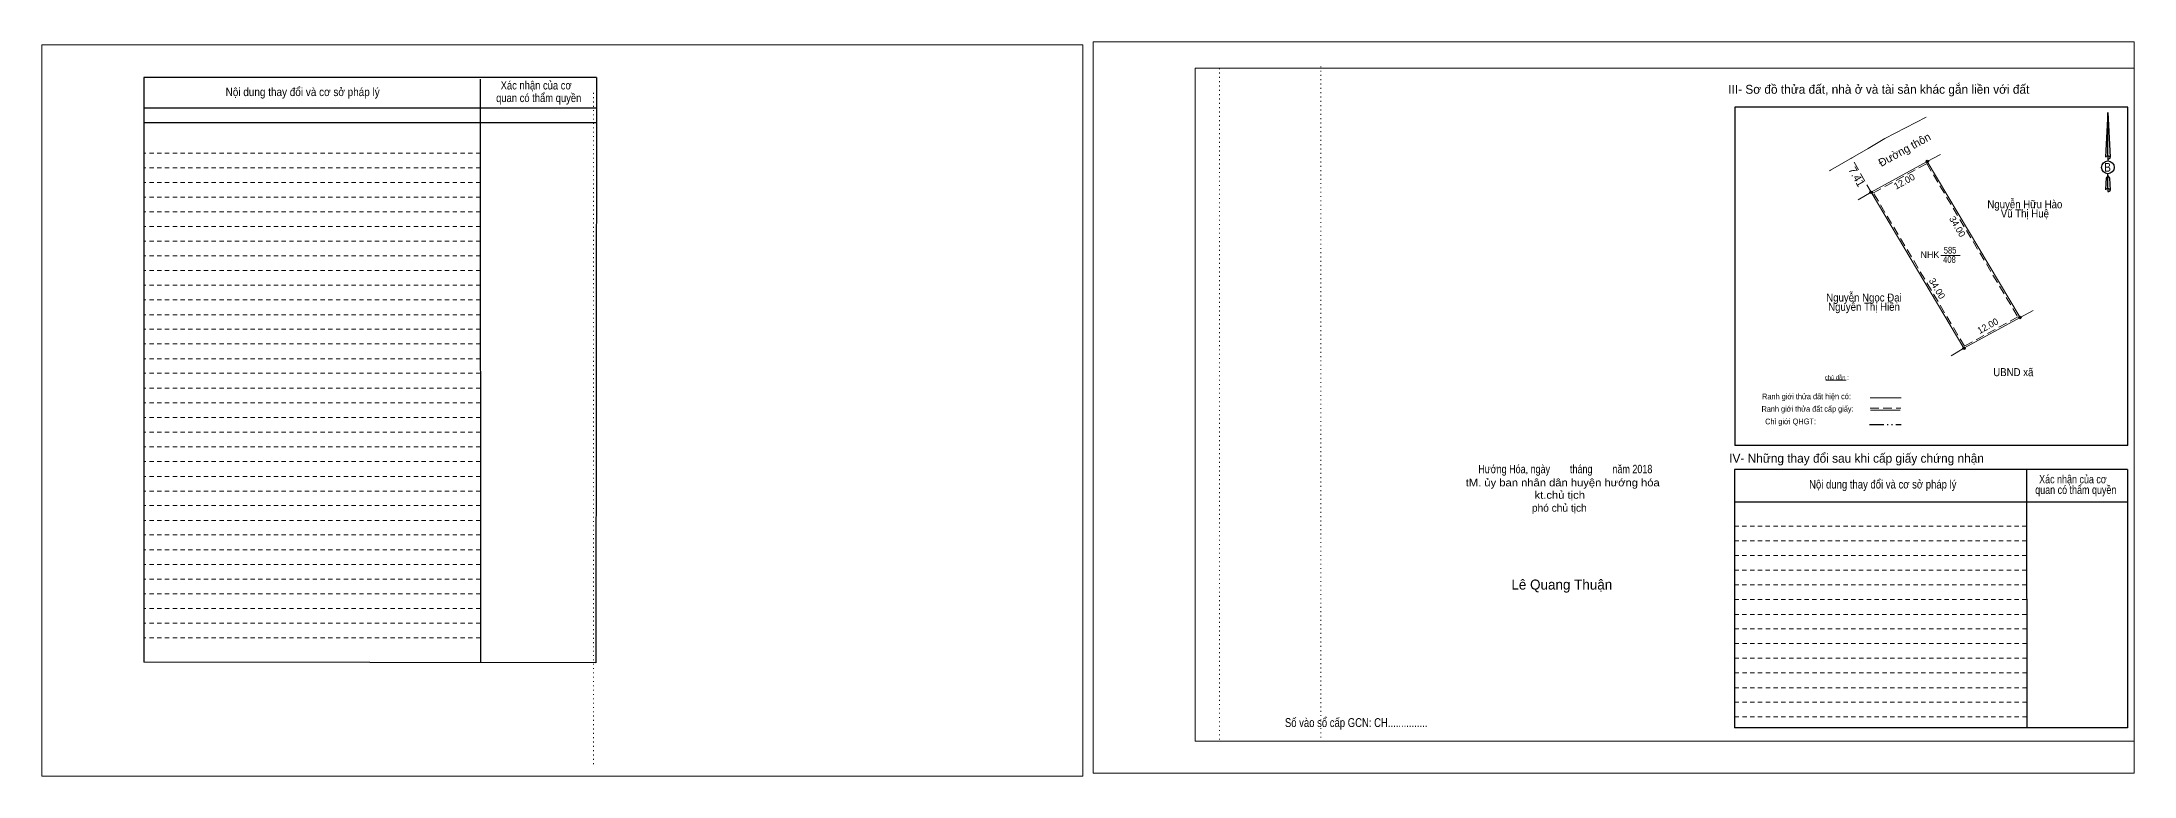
# Model space of a CAD drawing. Header units: metres. Extents: x 548185 to 548856, y 1837732 to 1837878.
# Drawn here: x 548464.2 to 548856.5, y 1837740.9 to 1837878.4 of the extents above; entities that cross this region are included whole.
import ezdxf
from ezdxf.enums import TextEntityAlignment as Align

# ---------------------------------------------------------------- set-up
doc = ezdxf.new("R2010")
doc.units = ezdxf.units.M
doc.header["$LTSCALE"] = 0.54
for name, pattern in [('DASH_DOUBLE_DOT', [9.2, 5, -1.2, 0.3, -1.2, 0.3, -1.2]), ('DOTTED', [1.5, 0.3, -1.2]), ('MEDIUM_DASHED', [4.5, 3, -1.5]), ('SHORT_DASHED', [2.7, 1.5, -1.2])]:
    doc.linetypes.add(name, pattern=pattern)
for name, color, linetype, lineweight in [('18', 7, 'Continuous', 25), ('28', 7, 'SHORT_DASHED', 13), ('3', 7, 'Continuous', 13), ('5', 7, 'DASH_DOUBLE_DOT', 25), ('55', 7, 'Continuous', 13), ('7', 7, 'Continuous', 13), ('8', 7, 'Continuous', 13)]:
    doc.layers.add(name, color=color, linetype=linetype, lineweight=lineweight)

msp = doc.modelspace()

# ---------------------------------------------------------------- hatches: boundary and pattern name
at = {"layer": '8'}
for points in [[(548817.9133, 1837856.04, 1), (548817.4467, 1837856.04, 1)], [(548807.3933, 1837850.26, 1), (548806.9267, 1837850.26, 1)], [(548835.3033, 1837826.83, 1), (548834.8367, 1837826.83, 1)], [(548824.7833, 1837821.05, 1), (548824.3167, 1837821.05, 1)], [(548824.7833, 1837821.05, 1), (548824.3167, 1837821.05, 1)]]:
    msp.add_hatch(color=256, dxfattribs=at).paths.add_polyline_path(points)

# ---------------------------------------------------------------- linework, layer by layer
at = {"layer": '18'}
for p, q in [((548851.52, 1837865.21), (548851.97, 1837856.82)), ((548851.52, 1837865.21), (548851.97, 1837856.82)), ((548851.52, 1837865.21), (548851.97, 1837856.82)), ((548851.16, 1837858.1), (548851.11, 1837856.83)), ((548851.52, 1837857.06), (548851.52, 1837856.75)), ((548851.52, 1837856.75), (548851.52, 1837856.52)), ((548851.52, 1837856.52), (548851.52, 1837856.19)), ((548851.52, 1837856.52), (548851.52, 1837856.19)), ((548851.52, 1837856.52), (548851.52, 1837856.19)), ((548851.97, 1837856.82), (548851.97, 1837856.83)), ((548851.52, 1837853.35), (548851.52, 1837853.71)), ((548851.52, 1837853.35), (548851.52, 1837853.71)), ((548851.52, 1837853.35), (548851.52, 1837853.71)), ((548851.52, 1837853.35), (548851.85, 1837852.89)), ((548851.52, 1837853.35), (548851.85, 1837852.89)), ((548851.52, 1837853.35), (548851.85, 1837852.89)), ((548851.85, 1837852.89), (548851.97, 1837850.69)), ((548851.85, 1837852.89), (548851.97, 1837850.69)), ((548851.85, 1837852.89), (548851.97, 1837850.69)), ((548851.52, 1837850.97), (548851.52, 1837850.66)), ((548851.52, 1837850.66), (548851.52, 1837850.4)), ((548851.97, 1837850.69), (548851.97, 1837850.7))]:
    msp.add_line(p, q, dxfattribs=at)
for points in [[(548851.52, 1837857.06), (548851.52, 1837865.21), (548851.16, 1837858.1)], [(548851.52, 1837850.97), (548851.52, 1837853.35), (548851.24, 1837852.89), (548851.16, 1837852), (548851.11, 1837850.7)]]:
    msp.add_lwpolyline(points, dxfattribs=at)
for centre, start_param, end_param in [((548851.5361, 1837856.7767), 1.57079633, 3.07445202), ((548851.5361, 1837856.7767), 0.06714063, 1.57079633), ((548851.5361, 1837856.7767), 4.71238898, 6.28318531), ((548851.5361, 1837850.6708), 2.49106941, 3.07427841), ((548851.5361, 1837850.6708), 1.57079633, 2.49106941), ((548851.5361, 1837850.6708), 0.06714063, 1.57079633), ((548851.5361, 1837850.6708), 4.71238898, 6.28318531)]:
    msp.add_ellipse(centre, major_axis=(0.4313, 0), ratio=0.655448, start_param=start_param, end_param=end_param, dxfattribs=at)
msp.add_ellipse((548851.5357, 1837854.9332), major_axis=(0, 1.1963), ratio=0.983453, dxfattribs=at)
at = {"layer": '28', "linetype": 'Continuous', "lineweight": 25}
for p, q in [((548568.17, 1837871.74), (548483.31, 1837871.74)), ((548546.42, 1837871.46), (548546.46, 1837762.23)), ((548568.17, 1837871.74), (548568.1, 1837762.16)), ((548568.17, 1837866.02), (548483.42, 1837866.02)), ((548568.17, 1837866.02), (548483.42, 1837866.02)), ((548568.17, 1837863.26), (548483.42, 1837863.26)), ((548855.3, 1837802.84), (548781.58, 1837802.84)), ((548836.27, 1837798.35), (548836.31, 1837749.96)), ((548855.24, 1837798.35), (548855.22, 1837749.96)), ((548855.22, 1837792.21), (548781.54, 1837792.21)), ((548568.1, 1837762.16), (548483.31, 1837762.28)), ((548855.22, 1837749.96), (548781.54, 1837749.96))]:
    msp.add_line(p, q, dxfattribs=at)
at = {"layer": '28'}
for p, q in [((548546.42, 1837857.62), (548483.31, 1837857.62)), ((548546.42, 1837854.85), (548483.31, 1837854.85)), ((548546.42, 1837852.12), (548483.31, 1837852.12)), ((548546.42, 1837849.32), (548483.31, 1837849.32)), ((548546.42, 1837846.58), (548483.31, 1837846.58)), ((548546.42, 1837843.84), (548483.31, 1837843.84)), ((548546.42, 1837841.08), (548483.31, 1837841.08)), ((548546.42, 1837838.34), (548483.31, 1837838.34)), ((548546.42, 1837835.6), (548483.31, 1837835.6)), ((548546.42, 1837832.84), (548483.31, 1837832.84)), ((548546.42, 1837830.1), (548483.31, 1837830.1)), ((548546.42, 1837827.32), (548483.31, 1837827.32)), ((548546.42, 1837824.61), (548483.31, 1837824.61)), ((548546.42, 1837821.86), (548483.31, 1837821.86)), ((548546.42, 1837819.08), (548483.31, 1837819.08)), ((548546.42, 1837816.37), (548483.31, 1837816.37)), ((548546.42, 1837813.58), (548483.31, 1837813.58)), ((548546.42, 1837810.84), (548483.31, 1837810.84)), ((548546.42, 1837808.07), (548483.31, 1837808.07)), ((548546.42, 1837805.32), (548483.31, 1837805.32)), ((548546.42, 1837802.57), (548483.31, 1837802.57)), ((548546.42, 1837799.82), (548483.31, 1837799.82)), ((548546.42, 1837797.07), (548483.31, 1837797.07)), ((548546.42, 1837794.31), (548483.31, 1837794.31)), ((548546.42, 1837791.6), (548483.31, 1837791.6)), ((548546.42, 1837788.81), (548483.31, 1837788.81)), ((548546.42, 1837786.1), (548483.31, 1837786.1)), ((548836.3, 1837787.76), (548781.54, 1837787.76)), ((548546.42, 1837783.32), (548483.31, 1837783.32)), ((548836.3, 1837785), (548781.54, 1837785)), ((548836.3, 1837782.25), (548781.54, 1837782.25)), ((548546.42, 1837780.58), (548483.31, 1837780.58)), ((548546.42, 1837777.82), (548483.31, 1837777.82)), ((548836.3, 1837779.51), (548781.54, 1837779.51)), ((548546.42, 1837775.05), (548483.31, 1837775.05)), ((548836.3, 1837776.75), (548781.54, 1837776.75)), ((548836.3, 1837773.98), (548781.54, 1837773.98)), ((548546.42, 1837772.32), (548483.31, 1837772.32)), ((548836.3, 1837771.22), (548781.54, 1837771.22)), ((548546.42, 1837769.56), (548483.31, 1837769.56)), ((548546.42, 1837766.8), (548483.31, 1837766.8)), ((548836.31, 1837768.48), (548781.54, 1837768.48)), ((548836.31, 1837765.75), (548781.54, 1837765.75)), ((548836.31, 1837763.01), (548781.54, 1837763.01)), ((548836.31, 1837760.25), (548781.54, 1837760.25)), ((548836.31, 1837757.48), (548781.54, 1837757.48)), ((548836.31, 1837754.75), (548781.54, 1837754.75)), ((548836.31, 1837752.01), (548781.54, 1837752.01))]:
    msp.add_line(p, q, dxfattribs=at)
at = {"layer": '28', "linetype": 'Continuous', "lineweight": 25}
for points in [[(548568.17, 1837871.74), (548483.31, 1837871.74), (548483.31, 1837762.28)], [(548855.3, 1837802.84), (548855.3, 1837866.19), (548781.58, 1837866.19), (548781.58, 1837802.84)], [(548855.24, 1837798.35), (548781.54, 1837798.35), (548781.54, 1837749.96)]]:
    msp.add_lwpolyline(points, dxfattribs=at)
at = {"layer": '3'}
for p, q in [((548680.44, 1837873.48), (548856.46, 1837873.48)), ((548680.44, 1837747.48), (548680.44, 1837873.48)), ((548856.46, 1837873.48), (548856.46, 1837746.43)), ((548680.44, 1837747.48), (548856.46, 1837747.48))]:
    msp.add_line(p, q, dxfattribs=at)
at = {"layer": '3', "linetype": 'DOTTED'}
for p, q in [((548685, 1837873.48), (548685, 1837747.48)), ((548704, 1837873.85), (548704, 1837747.84)), ((548567.62, 1837868.89), (548567.62, 1837742.91))]:
    msp.add_line(p, q, dxfattribs=at)
at = {"layer": '3'}
for points in [[(548464.22, 1837740.93), (548659.37, 1837740.93), (548659.37, 1837877.9), (548464.22, 1837877.9)], [(548464.22, 1837877.9), (548659.37, 1837877.9), (548659.37, 1837740.93), (548464.22, 1837740.93)], [(548464.22, 1837740.93), (548659.37, 1837740.93), (548659.37, 1837877.9), (548464.22, 1837877.9)], [(548661.31, 1837741.5), (548856.46, 1837741.5), (548856.46, 1837878.43), (548661.31, 1837878.43)]]:
    msp.add_lwpolyline(points, close=True, dxfattribs=at)
msp.add_lwpolyline([(548687.56, 1837873.48), (548856.46, 1837873.48), (548856.46, 1837747.48), (548687.56, 1837747.48)], dxfattribs=at)
at = {"layer": '5'}
msp.add_line((548806.84, 1837806.8), (548812.78, 1837806.8), dxfattribs=at)
at = {"layer": '55'}
for p, q in [((548806.97, 1837811.79), (548812.78, 1837811.79)), ((548807.01, 1837809.46), (548812.58, 1837809.46)), ((548807.01, 1837809.46), (548812.58, 1837809.46))]:
    msp.add_line(p, q, dxfattribs=at)
at = {"layer": '55', "linetype": 'MEDIUM_DASHED'}
msp.add_line((548807, 1837809.86), (548812.7, 1837809.86), dxfattribs=at)
at = {"layer": '7'}
msp.add_line((548798.66, 1837815.05), (548802.5, 1837815.1), dxfattribs=at)
at = {"layer": '8'}
for p, q in [((548817.5, 1837864.34), (548809.75, 1837860.32)), ((548809.75, 1837860.32), (548806.57, 1837858.48)), ((548806.57, 1837858.48), (548799.51, 1837854.4)), ((548817.68, 1837856.04), (548820.15, 1837857.36)), ((548799.51, 1837854.4), (548799.36, 1837854.31)), ((548807.16, 1837850.26), (548804.75, 1837848.84)), ((548820.19, 1837838.45), (548823.85, 1837838.45)), ((548835.07, 1837826.83), (548837.54, 1837828.15)), ((548824.55, 1837821.05), (548822.14, 1837819.63))]:
    msp.add_line(p, q, dxfattribs=at)
at = {"layer": '8', "linetype": 'MEDIUM_DASHED'}
msp.add_line((548807.16, 1837850.26), (548803.5, 1837856.7), dxfattribs=at)
at = {"layer": '8'}
for points in [[(548824.55, 1837821.05), (548807.16, 1837850.26), (548817.68, 1837856.04), (548835.07, 1837826.83)], [(548817.68, 1837856.04), (548835.07, 1837826.83), (548824.55, 1837821.05), (548807.16, 1837850.26)]]:
    msp.add_lwpolyline(points, close=True, dxfattribs=at)
at = {"layer": '8', "linetype": 'MEDIUM_DASHED'}
msp.add_lwpolyline([(548824.66, 1837821.45), (548807.58, 1837850.15), (548817.57, 1837855.64), (548834.65, 1837826.94)], close=True, dxfattribs=at)
at = {"layer": '8', "lineweight": 25}
for centre in [(548817.68, 1837856.04), (548807.16, 1837850.26), (548835.07, 1837826.83), (548824.55, 1837821.05), (548824.55, 1837821.05)]:
    msp.add_circle(centre, 0.2333, dxfattribs=at)

# ---------------------------------------------------------------- texts
at = {"layer": '18'}
for s, height, width, p in [('B', 1.643, 0.85, (548851.47, 1837854.12)), ('Hướng Hóa, ngày        tháng        năm 2018', 1.573, 0.8, (548749.82, 1837797.65)), ('tM. ủy ban nhân dân huyện hướng hóa', 1.426, 1.1, (548749.335, 1837795.19)), ('kt.chủ tịch', 1.426, 1.1, (548748.78, 1837792.87)), ('Số vào sổ cấp GCN: CH...............', 1.664, 0.8, (548710.61, 1837750.12))]:
    msp.add_text(s, height=height, dxfattribs=dict(at, width=width)).set_placement(p, align=Align.CENTER)
for s, height, p in [('phó chủ tịch', 1.426, (548748.7, 1837790.45)), ('Lê Quang Thuận', 1.883, (548749.165, 1837775.86))]:
    msp.add_text(s, height=height, dxfattribs=at).set_placement(p, align=Align.CENTER)
at = {"layer": '28'}
for s, height, width, p in [('Nội dung thay đổi và cơ sở pháp lý', 1.55, 0.9, (548513.115, 1837868.28)), ('Nội dung thay đổi và cơ sở pháp lý', 1.55, 0.9, (548513.115, 1837868.28)), (' quan có thẩm quyền', 1.55, 0.85, (548557.125, 1837867.16)), (' quan có thẩm quyền', 1.55, 0.85, (548557.125, 1837867.16)), ('Xác nhận của cơ', 1.55, 0.85, (548556.885, 1837869.52)), ('Xác nhận của cơ', 1.55, 0.85, (548556.885, 1837869.52)), ('Xác nhận của cơ', 1.569, 0.8, (548844.985, 1837795.75)), ('Nội dung thay đổi và cơ sở pháp lý', 1.569, 0.85, (548809.335, 1837794.79)), (' quan có thẩm quyền', 1.569, 0.8, (548845.285, 1837793.77))]:
    msp.add_text(s, height=height, dxfattribs=dict(at, width=width)).set_placement(p, align=Align.CENTER)
for s, p in [('III- Sơ đồ thửa đất, nhà ở và tài sản khác gắn liền với đất', (548808.585, 1837868.72)), ('IV- Những thay đổi sau khi cấp giấy chứng nhận', (548804.42, 1837799.62))]:
    msp.add_text(s, height=1.664, dxfattribs=at).set_placement(p, align=Align.CENTER)
at = {"layer": '55'}
for s, height, width, p in [('Ranh giới thửa đất cấp giấy:', 1.069, 0.8, (548795.2337, 1837809.1673)), ('Ranh giới thửa đất hiện có:', 1.074, 0.8, (548795.0387, 1837811.4967)), ('Chỉ giới QHGT:', 1.069, 0.85, (548792.0437, 1837806.8199))]:
    msp.add_text(s, height=height, rotation=0.135, dxfattribs=dict(at, width=width)).set_placement(p, align=Align.CENTER)
at = {"layer": '7'}
msp.add_text('chú dẫn :', height=0.7907, rotation=359.974, dxfattribs=at).set_placement((548800.7048, 1837815.1889), align=Align.CENTER)
at = {"layer": '8'}
for s, rotation, p in [('Đường thôn', 28.786, (548809.04, 1837854.99)), ('7.41', 299.615, (548802.82, 1837854.5))]:
    msp.add_text(s, height=1.5, rotation=rotation, dxfattribs=at).set_placement(p)
for s, rotation, p in [('12.00', 28.786, (548813.674, 1837851.7506)), ('34.00', 300.767, (548822.7864, 1837843.5247)), ('34.00', 300.767, (548818.9864, 1837831.9247)), ('12.00', 28.786, (548829.324, 1837824.7006))]:
    msp.add_text(s, height=1.25, rotation=rotation, dxfattribs=at).set_placement(p, align=Align.CENTER)
for s, height, width, p in [('Nguyễn Hữu Hào', 1.5, 0.9, (548835.97, 1837847.27)), ('Vũ Thị Huệ', 1.5, 0.9, (548835.975, 1837845.55)), ('408', 1.25, 0.85, (548821.835, 1837837.05)), ('585', 1.25, 0.85, (548821.955, 1837838.79)), ('Nguyễn Ngọc Đại', 1.5, 0.9, (548805.805, 1837829.81)), ('Nguyễn Thị Hiền', 1.5, 0.9, (548805.82, 1837828.07)), ('UBND xã', 1.5, 0.9, (548833.805, 1837815.83))]:
    msp.add_text(s, height=height, dxfattribs=dict(at, width=width)).set_placement(p, align=Align.CENTER)
msp.add_text('NHK', height=1.25, dxfattribs=at).set_placement((548818.175, 1837837.95), align=Align.CENTER)

doc.saveas('drawing.dxf')
